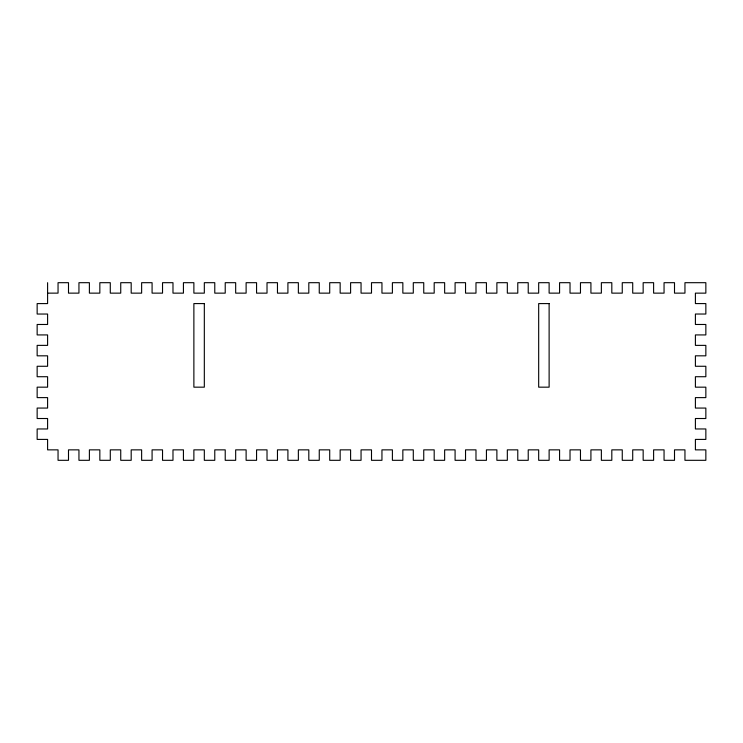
<?xml version="1.0" encoding="UTF-8"?>
<svg xmlns="http://www.w3.org/2000/svg" width="743" height="743" viewBox="0 0 743 743"><rect width="100%" height="100%" fill="white"/><g stroke="black" fill="none" stroke-linecap="round" stroke-linejoin="round"><path stroke-width="1.11" d="M47.598 293.141L58.047 293.132L58.047 282.693L68.495 282.693L68.495 293.141L78.944 293.132L78.944 282.693L89.392 282.693L89.392 293.141L99.841 293.141L99.841 282.693L110.289 282.693L110.289 293.141L120.737 293.141L120.737 282.693L131.186 282.693L131.186 293.141L141.634 293.141L141.634 282.693L152.083 282.693L152.083 293.132L162.531 293.141L162.531 282.693L172.98 282.693L172.98 293.141L183.428 293.141L183.428 282.693L193.877 282.693L193.877 293.141L204.325 293.141L204.325 282.693L214.773 282.693L214.773 293.141L225.222 293.141L225.222 282.693L235.67 282.693L235.67 293.132L246.119 293.141L246.119 282.693L256.567 282.693L256.567 293.141L267.016 293.141L267.016 282.693L277.464 282.693L277.464 293.141L287.912 293.141L287.912 282.693L298.361 282.693L298.361 293.141L308.809 293.141L308.809 282.693L319.258 282.693L319.258 293.141L329.706 293.141L329.706 282.693L340.155 282.693L340.155 293.141L350.603 293.141L350.603 282.693L361.052 282.693L361.052 293.141L371.5 293.141L371.5 282.693L381.948 282.693L381.948 293.141L392.397 293.141L392.397 282.693L402.845 282.693L402.845 293.141L413.294 293.141L413.294 282.693L423.742 282.693L423.742 293.141L434.191 293.141L434.191 282.693L444.639 282.693L444.639 293.141L455.087 293.141L455.087 282.693L465.536 282.693L465.536 293.132L475.984 293.141L475.984 282.693L486.433 282.693L486.433 293.141L496.881 293.141L496.881 282.693L507.33 282.693L507.33 293.141L517.778 293.141L517.778 282.693L528.227 282.693L528.227 293.141L538.675 293.141L538.675 282.693L549.123 282.693L549.123 293.141L559.572 293.132L559.572 282.693L570.02 282.693L570.02 293.141L580.469 293.141L580.469 282.693L590.917 282.693L590.917 293.141L601.366 293.132L601.366 282.693L611.814 282.693L611.814 293.132L622.262 293.141L622.262 282.693L632.711 282.693L632.711 293.141L643.159 293.141L643.159 282.693L653.608 282.693L653.608 293.141L664.056 293.132L664.056 282.693L674.505 282.693L674.505 293.141L684.953 293.132L684.953 282.693L705.85 282.693L705.85 293.141L695.402 293.141L695.402 303.581L705.85 303.59L705.85 314.029L695.402 314.029L695.402 324.477L705.85 324.477L705.85 334.926L695.402 334.926L695.402 345.374L705.85 345.374L705.85 355.823L695.402 355.823L695.402 366.271L705.85 366.271L705.85 376.72L695.402 376.72L695.402 387.168L705.85 387.168L705.85 397.616L695.402 397.616L695.402 408.065L705.85 408.065L705.85 418.513L695.402 418.513L695.402 428.962L705.85 428.962L705.85 439.41L695.402 439.41L695.402 449.859L705.85 449.859L705.85 460.307L684.953 460.307L684.953 449.859L674.505 449.859L674.505 460.307L664.056 460.307L664.056 449.859L653.608 449.859L653.608 460.307L643.159 460.307L643.159 449.859L632.711 449.859L632.711 460.307L622.262 460.307L622.262 449.859L611.814 449.859L611.814 460.307L601.366 460.307L601.366 449.859L590.917 449.859L590.917 460.307L580.469 460.307L580.469 449.859L570.02 449.859L570.02 460.307L559.572 460.307L559.572 449.859L549.123 449.859L549.123 460.307L538.675 460.307L538.675 449.859L528.227 449.859L528.227 460.307L517.778 460.307L517.778 449.859L507.33 449.859L507.33 460.307L496.881 460.307L496.881 449.859L486.433 449.859L486.433 460.307L475.984 460.307L475.984 449.859L465.536 449.859L465.536 460.307L455.087 460.307L455.087 449.859L444.639 449.859L444.639 460.307L434.191 460.307L434.191 449.859L423.742 449.859L423.742 460.307L413.294 460.307L413.294 449.859L402.845 449.859L402.845 460.307L392.397 460.307L392.397 449.859L381.948 449.859L381.948 460.307L371.5 460.307L371.5 449.859L361.052 449.859L361.052 460.307L350.603 460.307L350.603 449.859L340.155 449.859L340.155 460.307L329.706 460.307L329.706 449.859L319.258 449.859L319.258 460.307L308.809 460.307L308.809 449.859L298.361 449.859L298.361 460.307L287.912 460.307L287.912 449.859L277.464 449.859L277.464 460.307L267.016 460.307L267.016 449.859L256.567 449.859L256.567 460.307L246.119 460.307L246.119 449.859L235.67 449.859L235.67 460.307L225.222 460.307L225.222 449.859L214.773 449.859L214.773 460.307L204.325 460.307L204.325 449.859L193.877 449.859L193.877 460.307L183.428 460.307L183.428 449.859L172.98 449.859L172.98 460.307L162.531 460.307L162.531 449.859L152.083 449.859L152.083 460.307L141.634 460.307L141.634 449.859L131.186 449.859L131.186 460.307L120.737 460.307L120.737 449.859L110.289 449.859L110.289 460.307L99.841 460.307L99.841 449.859L89.392 449.859L89.392 460.307L78.944 460.307L78.944 449.859L68.495 449.859L68.495 460.307L58.047 460.307L58.047 449.859L47.598 449.859L47.598 439.41L37.15 439.41L37.15 428.962L47.598 428.962L47.598 418.513L37.15 418.513L37.15 408.065L47.598 408.065L47.598 397.616L37.15 397.616L37.15 387.168L47.598 387.168L47.598 376.72L37.15 376.72L37.15 366.271L47.598 366.271L47.598 355.823L37.15 355.823L37.15 345.374L47.598 345.374L47.598 334.926L37.15 334.926L37.15 324.477L47.598 324.477L47.598 314.038L37.15 314.038L37.15 303.59L47.598 303.59L47.598 282.693M204.325 303.581L193.877 303.581L193.877 387.168L204.325 387.168L204.325 303.581M549.123 303.59L538.675 303.59L538.675 387.168L549.123 387.168L549.123 303.59"/></g></svg>
